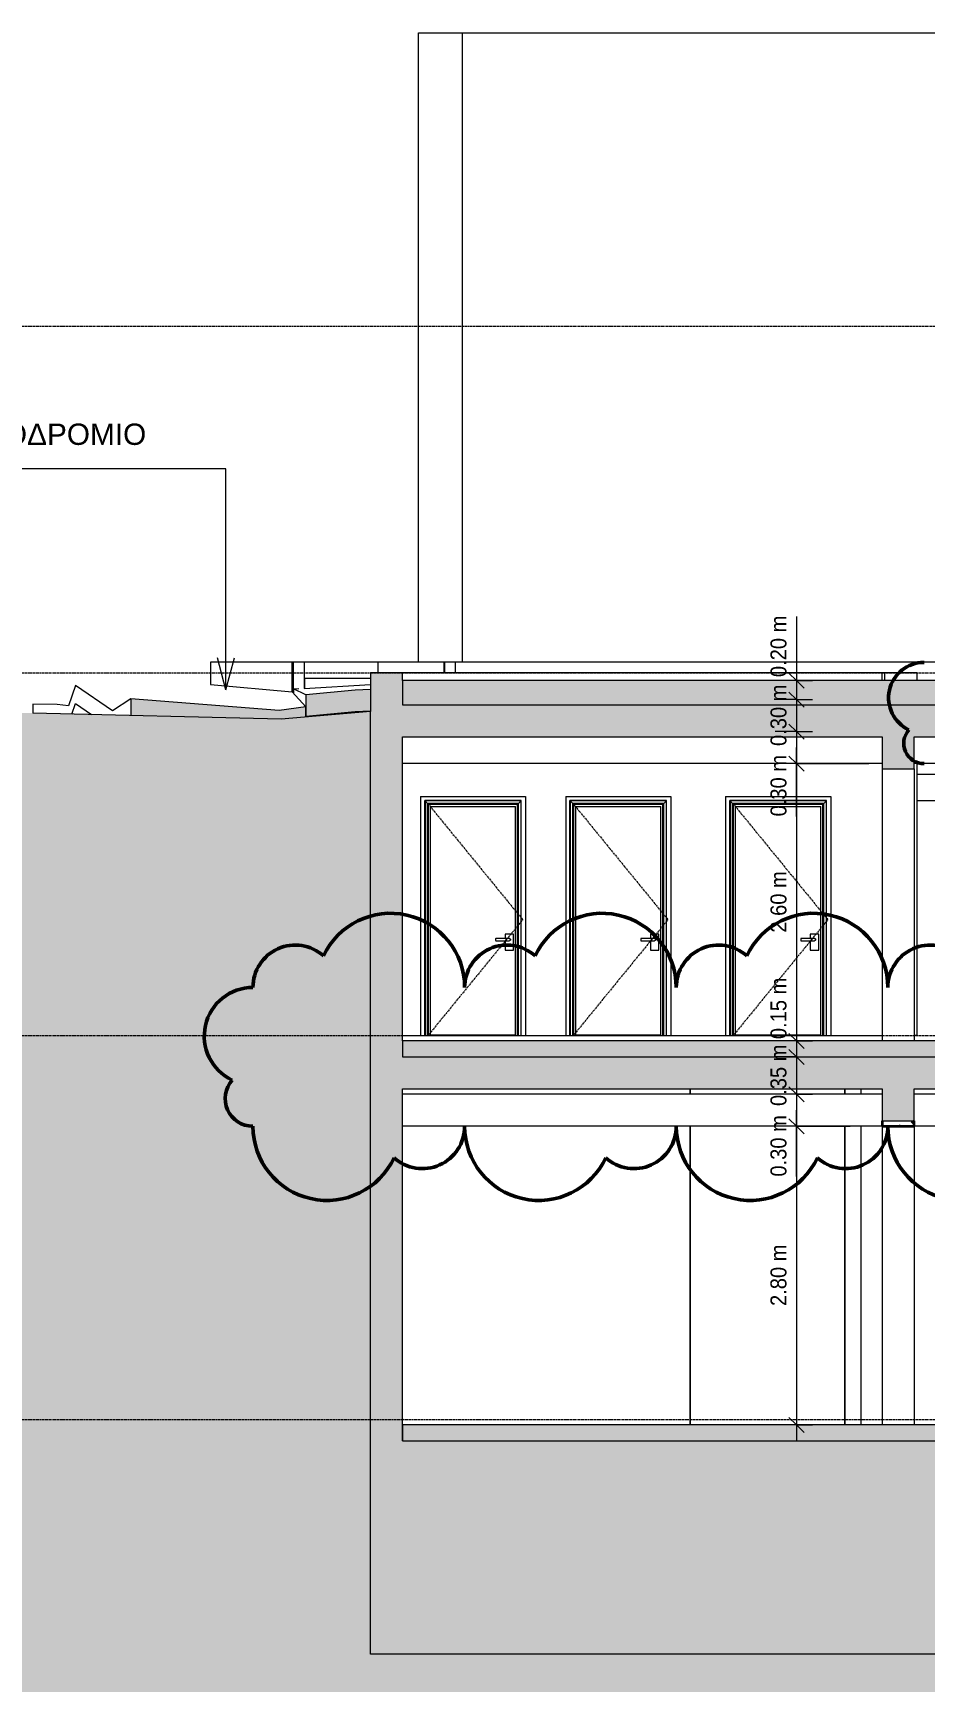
# Model space of a CAD drawing. Header units: millimetres. Extents: x 78096 to 288885, y -20632 to 149556.
# Drawn here: x 197269 to 205628, y 80549 to 96000 of the extents above; entities that cross this region are included whole.
import ezdxf

# ---------------------------------------------------------------- set-up
doc = ezdxf.new("R2010")
doc.units = ezdxf.units.MM
doc.linetypes.add('Centre', pattern=[31.75, 6.35, -4.7625, 15.875, -4.7625])
for name, color, linetype, lineweight in [('A-ANNO-DIMS', 211, 'Continuous', 9), ('A-ANNO-DIMS-100', 211, 'Continuous', 9), ('A-DETL', 90, 'Continuous', 9), ('A-DETL-GENF', 92, 'Continuous', 9), ('A-DOOR', 31, 'Continuous', 9), ('A-DOOR-FRAM', 31, 'Continuous', 9), ('A-FLOR', 192, 'Continuous', 9), ('A-FLOR-FNSH', 192, 'Continuous', 35), ('A-FLOR-LEVL', 51, 'Continuous', 9), ('A-FLOR-PATT', 8, 'Continuous', 35), ('A-GENM', 13, 'Continuous', 9), ('A-WALL', 113, 'Continuous', 9), ('G-ANNO-REVC', 71, 'Continuous', 50), ('G-ANNO-TEXT', 231, 'Continuous', 9), ('I-WALL', 2, 'Continuous', 9), ('S-BEAM', 12, 'Continuous', 9), ('S-COLS', 52, 'Continuous', 9)]:
    doc.layers.add(name, color=color, linetype=linetype, lineweight=lineweight)
doc.styles.add('Arial_2', font='arial.ttf', dxfattribs={"height": 200})
doc.styles.add('Arial_3', font='arial.ttf', dxfattribs={"width": 0.9, "height": 150})
doc.dimstyles.new('1_5MM', dxfattribs={"dimscale": 304.8, "dimtxt": 153.03891, "dimasz": 0.463911, "dimexe": 0.492126, "dimexo": 0.984252, "dimgap": 0.164042, "dimtad": 1, "dimlfac": 0.001, "dimrnd": 0.05, "dimzin": 0, "dimdsep": 46, "dimtxsty": 'Arial_3', "dimblk1": 'OBLIQUE', "dimblk2": 'OBLIQUE', "dimsah": 1, "dimcen": 0.09, "dimdle": 0.492126, "dimazin": 0, "dimtfac": 1, "dimtdec": 4, "dimtix": 1, "dimtmove": 1, "dimatfit": 3, "dimfxl": 1, "dimtvp": 1, "dimtolj": 1, "dimtzin": 0, "dimlwd": 18, "dimlwe": 18, "dimarcsym": 2})
doc.dimstyles.new('1_5MM_1', dxfattribs={"dimscale": 304.8, "dimtxt": 153.03891, "dimasz": 0.463911, "dimexe": 0.492126, "dimexo": 0.984252, "dimgap": 0.164042, "dimtad": 1, "dimlfac": 0.001, "dimrnd": 0.05, "dimzin": 0, "dimdsep": 46, "dimtxsty": 'Arial_3', "dimblk1": 'OBLIQUE', "dimblk2": 'OBLIQUE', "dimsah": 1, "dimcen": 0.09, "dimdle": 0.492126, "dimazin": 0, "dimtfac": 1, "dimtdec": 4, "dimtix": 1, "dimtmove": 0, "dimatfit": 3, "dimfxl": 1, "dimtvp": 1, "dimtolj": 1, "dimtzin": 0, "dimlwd": 18, "dimlwe": 18, "dimarcsym": 2})
pattern_1 = [(0, (230762.544, 117385), (203.2, 50.8), [16.764, -135.636, 16.764, -135.636, -812.8]), (0, (230762.544, 117385), (203.2, 50.8), [-304.8, 16.764, -288.036, 16.764, -135.636, -355.6]), (0, (230762.544, 117385), (203.2, 50.8), [-762, 16.764, -84.836, 16.764, -237.236]), (120, (230838.744, 117410.4), (-145.59409, 150.57636), [16.764, -135.636, 16.764, -135.636, -812.8]), (120, (230838.744, 117410.4), (-145.59409, 150.57636), [-304.8, 16.764, -288.036, 16.764, -135.636, -355.6]), (120, (230838.744, 117410.4), (-145.59409, 150.57636), [-762, 16.764, -84.836, 16.764, -237.236]), (240, (230864.144, 117512), (-57.60591, -201.37636), [16.764, -135.636, 16.764, -135.636, -812.8]), (240, (230864.144, 117512), (-57.60591, -201.37636), [-304.8, 16.764, -288.036, 16.764, -135.636, -355.6]), (240, (230864.144, 117512), (-57.60591, -201.37636), [-762, 16.764, -84.836, 16.764, -237.236])]
pattern_2 = [(50, (5066.1, 117385), (728.7365, -63.756), [76.2, -838.2]), (355, (5066.1, 117385), (-140.972, 764.228), [60.96, -670.56]), (100.451, (5126.8, 117379.7), (587.77, 700.467), [64.76, -712.36]), (46.184, (5066.1, 117588.2), (1084.316, -168.171), [114.3, -1257.3]), (96.636, (5156.4, 117574.2), (949.61, 989.71), [97.14, -1068.54]), (351.184, (5066.1, 117588.2), (949.62, 989.7), [91.44, -1005.84]), (21, (5167.7, 117537.4), (606.458, -409.0606), [76.2, -838.2]), (326, (5167.7, 117537.4), (247.208, 736.753), [60.96, -670.56]), (71.451, (5218.2, 117503.3), (853.668, 327.685), [64.76, -712.36]), (37.5, (5066.1, 117385), (12.3547, 338.2201), [33.528, -628.904, 33.528, -647.192, -673.1]), (37.5, (5066.1, 117385), (12.3547, 338.2201), [-1343.152, 33.528, -639.572]), (7.5, (5066.1, 117385), (267.279, 400.722), [33.528, -354.584, 33.528, -613.664, -256.54]), (7.5, (5066.1, 117385), (267.279, 400.722), [-1035.304, 33.528, -223.012]), (327.5, (4839.52, 117385), (542.3633, -22.9153), [33.528, -220.472, 33.528, -758.952, -1051.56]), (327.5, (4839.52, 117385), (542.3633, -22.9153), [-1046.48, 33.528, -1018.032]), (317.5, (4737.9, 117385), (592.517, 101.707), [33.528, -296.672, 33.528, -492.76, -746.76]), (317.5, (4737.9, 117385), (592.517, 101.707), [-856.488, 33.528, -713.232])]

# ---------------------------------------------------------------- blocks, each defined once
blk = doc.blocks.new('M_Concrete-Rectangular-Column - 50 x 50-4458559-TOMH A-A')
at = {"layer": 'S-COLS'}
for p, q in [((-20662, 86100), (-20662, 86050)), ((-20662, 85750), (-20662, 82950))]:
    blk.add_line(p, q, dxfattribs=at)
blk = doc.blocks.new('Generic Models 4 - Generic Models 4-4427828-TOMH A-A')
at = {"layer": 'A-GENM'}
for p, q in [((-24812, 96000), (-24401, 96000)), ((-24812, 90100), (-24812, 96000)), ((-24401, 96000), (-18896, 96000)), ((-24401, 96000), (-24401, 90100))]:
    blk.add_line(p, q, dxfattribs=at)
blk = doc.blocks.new('Direct Shape - M_Concrete-Rectangular Beam_30X60_8462083-4473935-TOMH A-A')
at = {"layer": 'S-BEAM', "lineweight": 35}
h = blk.add_hatch(dxfattribs=at)
h.set_pattern_fill('FP_7', color=250, style=0, pattern_type=2)
h.set_pattern_definition(pattern_2)
h.paths.add_polyline_path([(-20462, 85750), (-20162, 85750), (-20162, 85800), (-20462, 85800), (-20462, 85750)])
for p, q in [((-20462, 85800), (-20462, 85750)), ((-20162, 85750), (-20162, 85800)), ((-20462, 85750), (-20162, 85750))]:
    blk.add_line(p, q, dxfattribs=at)
blk = doc.blocks.new('Direct Shape - M_Concrete-Rectangular Beam_30X60_8462189-4473953-TOMH A-A')
at = {"layer": 'S-BEAM'}
for p, q in [((-13862, 86050), (-20162, 86050)), ((-13862, 85750), (-20162, 85750))]:
    blk.add_line(p, q, dxfattribs=at)
blk = doc.blocks.new('Direct Shape - M_Concrete-Rectangular Beam_30X60_8462190-4473954-TOMH A-A')
at = {"layer": 'S-BEAM'}
for p, q in [((-20462, 86050), (-24962, 86050)), ((-20462, 85750), (-24962, 85750))]:
    blk.add_line(p, q, dxfattribs=at)
blk = doc.blocks.new('Direct Shape - Basic Wall_300 mm_8357959-4474091-TOMH A-A')
at = {"layer": 'A-WALL', "lineweight": 18}
blk.add_line((-25262, 89645), (-25262, 89640), dxfattribs=at)
blk = doc.blocks.new('Direct Shape - Basic Wall_300 mm_8358037-4474092-TOMH A-A')
at = {"layer": 'A-WALL', "lineweight": 18}
for p, q in [((-20462, 89100), (-20462, 86550)), ((-20162, 89100), (-20162, 86550)), ((-20462, 85750), (-20462, 82950)), ((-20162, 85750), (-20162, 82950))]:
    blk.add_line(p, q, dxfattribs=at)
blk = doc.blocks.new('Direct Shape - Basic Wall_500 mm_8363018-4474162-TOMH A-A')
at = {"layer": 'A-WALL', "lineweight": 18}
for p, q in [((-20662, 86100), (-20662, 86050)), ((-20662, 85750), (-20662, 82950))]:
    blk.add_line(p, q, dxfattribs=at)
blk = doc.blocks.new('Direct Shape - Basic Wall_300 mm_8432463-4474183-TOMH A-A')
at = {"layer": 'A-WALL', "lineweight": 18}
for p, q in [((-22262.17278, 86100), (-22262.17278, 86050)), ((-22262.17278, 85750), (-22262.17278, 82950))]:
    blk.add_line(p, q, dxfattribs=at)
blk = doc.blocks.new('Direct Shape - Basic Wall_300 mm_8432456-4474184-TOMH A-A')
at = {"layer": 'A-WALL', "lineweight": 18}
for p, q in [((-22262, 86050), (-22262, 86100)), ((-20812, 86100), (-20812, 86050)), ((-22262, 82950), (-22262, 85750)), ((-20812, 85750), (-20812, 82950))]:
    blk.add_line(p, q, dxfattribs=at)
blk = doc.blocks.new('Direct Shape - Basic Wall_300 mm_8441147-4474201-TOMH A-A')
at = {"layer": 'A-WALL', "lineweight": 25}
h = blk.add_hatch(dxfattribs=at)
h.set_pattern_fill('FP_7', color=10, style=0, pattern_type=2)
h.set_pattern_definition(pattern_2)
h.paths.add_polyline_path([(-25262, 89640), (-25262, 89640), (-25262, 89700)])
at = {"layer": 'A-WALL', "lineweight": 18}
blk.add_line((-24962, 82950), (-24962, 86100), dxfattribs=at)
blk = doc.blocks.new('Direct Shape - Basic Wall_300 mm_8441738-4474203-TOMH A-A')
at = {"layer": 'A-WALL', "lineweight": 18}
for p, q in [((-19812, 89150), (-19812, 89050)), ((-19812, 88800), (-19812, 86550)), ((-20812, 86050), (-20812, 86100)), ((-19812, 86100), (-19812, 86050)), ((-20812, 82950), (-20812, 85750)), ((-19812, 85750), (-19812, 82950))]:
    blk.add_line(p, q, dxfattribs=at)
blk = doc.blocks.new('Direct Shape - M_Concrete-Rectangular Beam_30X60_8431679-4475348-TOMH A-A')
at = {"layer": 'S-BEAM'}
blk.add_line((-13862, 89150), (-20162, 89150), dxfattribs=at)
blk = doc.blocks.new('Direct Shape - M_Concrete-Rectangular Beam_30X60_8431737-4475350-TOMH A-A')
at = {"layer": 'S-BEAM'}
blk.add_line((-20462, 89150), (-24962, 89150), dxfattribs=at)
blk = doc.blocks.new('ZZ-D - Internal Door - 900 x 2200_TYPE STORAGE-4858403-TOMH A-A')
at = {"layer": 'A-DOOR'}
for p, q in [((-21930, 88843), (-21930, 86600)), ((-21930, 88843), (-20944, 88843)), ((-20944, 88843), (-20944, 86600)), ((-21890, 86600), (-21890, 88803)), ((-21864, 88777), (-21890, 88803)), ((-20984, 88803), (-21890, 88803)), ((-21864, 86600), (-21864, 88777)), ((-21010, 88777), (-21864, 88777)), ((-21860, 86600), (-21860, 88773)), ((-21014, 88773), (-21860, 88773)), ((-21014, 86600), (-21014, 88773)), ((-20984, 88803), (-21010, 88777)), ((-21010, 86600), (-21010, 88777)), ((-20984, 86600), (-20984, 88803)), ((-21130, 87510), (-21224, 87510)), ((-21224, 87490), (-21130, 87490)), ((-21056, 87550), (-21136, 87550)), ((-21136, 87550), (-21136, 87510)), ((-21136, 87490), (-21136, 87400)), ((-21096, 87510), (-21130, 87510)), ((-21130, 87490), (-21096, 87490)), ((-21056, 87400), (-21056, 87550)), ((-21136, 87400), (-21056, 87400)), ((-21836, 86608), (-21038, 86608))]:
    blk.add_line(p, q, dxfattribs=at)
at = {"layer": 'A-DOOR', "linetype": 'Centre'}
for p, q in [((-21853, 88766), (-20971, 87687)), ((-20971, 87687), (-21853, 86608))]:
    blk.add_line(p, q, dxfattribs=at)
at = {"layer": 'A-DOOR'}
for start_param, end_param in [(0, 1.570796), (1.570796, 3.141593)]:
    blk.add_ellipse((-21224, 87500), major_axis=(0, 10), ratio=0.104556, start_param=start_param, end_param=end_param, dxfattribs=at)
for points in [[(-21860, 88773), (-21860, 88773), (-21861, 88774), (-21863, 88776), (-21864, 88777)], [(-21010, 88777), (-21011, 88776), (-21013, 88774), (-21014, 88773), (-21014, 88773)], [(-21130, 87510), (-21130, 87510), (-21130, 87510), (-21129, 87509), (-21129, 87507), (-21129, 87505), (-21129, 87503), (-21129, 87501), (-21129, 87500)]]:
    blk.add_open_spline(points, degree=3, dxfattribs=at)
for points, knots in [([(-21129, 87500), (-21129, 87498), (-21129, 87495), (-21129, 87492), (-21130, 87490), (-21130, 87490), (-21130, 87490)], [0, 0, 0, 0, 0.1666667, 0.3333333, 0.4166667, 0.5, 0.5, 0.5, 0.5]), ([(-21096, 87510), (-21096, 87510), (-21095, 87510), (-21095, 87510), (-21094, 87510), (-21093, 87510), (-21093, 87509), (-21092, 87509), (-21091, 87509), (-21090, 87508), (-21090, 87508), (-21089, 87507), (-21088, 87506), (-21087, 87505), (-21086, 87503), (-21086, 87501), (-21086, 87500)], [0.5, 0.5, 0.5, 0.5, 0.5208333, 0.5416667, 0.5625, 0.5833333, 0.6041667, 0.625, 0.6666667, 0.6875, 0.7083333, 0.75, 0.7916667, 0.8333333, 0.9166667, 1, 1, 1, 1]), ([(-21086, 87500), (-21086, 87499), (-21086, 87497), (-21087, 87495), (-21088, 87494), (-21089, 87493), (-21090, 87492), (-21091, 87491), (-21092, 87491), (-21092, 87491), (-21093, 87491), (-21094, 87490), (-21095, 87490), (-21096, 87490), (-21096, 87490)], [0, 0, 0, 0, 0.0833333, 0.1666667, 0.2083333, 0.25, 0.2916667, 0.3333333, 0.3541667, 0.375, 0.3958333, 0.4166667, 0.4583333, 0.5, 0.5, 0.5, 0.5])]:
    blk.add_open_spline(points, degree=3, knots=knots, dxfattribs=at)
at = {"layer": 'A-DOOR-FRAM'}
for p, q in [((-21887, 88800), (-21887, 86600)), ((-20987, 88800), (-21887, 88800)), ((-21855, 86600), (-21855, 88768)), ((-21019, 88768), (-21855, 88768)), ((-21836, 86600), (-21836, 88749)), ((-21836, 88749), (-21038, 88749)), ((-21038, 86600), (-21038, 88749)), ((-21019, 86600), (-21019, 88768))]:
    blk.add_line(p, q, dxfattribs=at)
blk = doc.blocks.new('Family - ___-4987892-TOMH A-A')
at = {"layer": 'G-ANNO-REVC'}
for centre, radius, start, end in [((-20069, 89767), 332, 90, 244.7912), ((-20069, 89340), 190, 138.1897, 270)]:
    blk.add_arc(centre, radius, start, end, dxfattribs=at)
blk = doc.blocks.new('DIMBLOCK2-TOMH A-A')
at = {"layer": 'A-ANNO-DIMS-100', "lineweight": 18}
for p, q in [((204432, 90530), (204432, 89911)), ((204432, 89928), (204232, 89928)), ((204432, 89928), (204361, 89999)), ((204432, 90078), (204432, 89750)), ((204432, 89928), (204502, 89857)), ((204432, 89928), (204582, 89928)), ((204432, 89750), (204361, 89821)), ((204432, 89911), (204432, 89839)), ((204432, 89750), (204232, 89750)), ((204432, 89750), (204502, 89679)), ((204432, 89750), (204582, 89750))]:
    blk.add_line(p, q, dxfattribs=at)
at = {"layer": 'A-ANNO-DIMS-100', "color": 0, "lineweight": 18, "insert": (204187, 89961), "char_height": 150, "width": 683.73, "attachment_point": 1, "rotation": 90, "line_spacing_factor": 0.941778, "style": 'Arial_3'}
blk.add_mtext('0.20 m', dxfattribs=at)
blk = doc.blocks.new('_Oblique')
at = {"color": 0, "linetype": 'ByBlock', "lineweight": -2}
blk.add_line((-0.5, -0.5), (0.5, 0.5), dxfattribs=at)
blk = doc.blocks.new('DIMBLOCK3-TOMH A-A')
at = {"layer": 'A-ANNO-DIMS-100', "lineweight": 18}
for p, q in [((204432, 89750), (204361, 89821)), ((204432, 89750), (204232, 89750)), ((204432, 89750), (204432, 89450)), ((204432, 89750), (204502, 89679)), ((204432, 89750), (204582, 89750)), ((204432, 89450), (204361, 89521)), ((204432, 89450), (204232, 89450)), ((204432, 89450), (204502, 89379)), ((204432, 89450), (204582, 89450))]:
    blk.add_line(p, q, dxfattribs=at)
at = {"layer": 'A-ANNO-DIMS-100', "color": 0, "lineweight": 18, "insert": (204187, 89315), "char_height": 150, "width": 683.73, "attachment_point": 1, "rotation": 90, "line_spacing_factor": 0.941778, "style": 'Arial_3'}
blk.add_mtext('0.30 m', dxfattribs=at)
blk = doc.blocks.new('DIMBLOCK4-TOMH A-A')
at = {"layer": 'A-ANNO-DIMS-100', "lineweight": 18}
for p, q in [((204432, 89450), (204361, 89521)), ((204432, 89450), (204232, 89450)), ((204432, 89450), (204432, 89150)), ((204432, 89450), (204502, 89379)), ((204432, 89450), (204582, 89450)), ((204432, 89150), (204361, 89221)), ((204432, 89275), (204432, 89300)), ((204432, 88655), (204432, 89275)), ((204432, 89150), (204282, 89150)), ((204432, 89150), (204502, 89079)), ((204432, 89150), (205109, 89150))]:
    blk.add_line(p, q, dxfattribs=at)
at = {"layer": 'A-ANNO-DIMS-100', "color": 0, "lineweight": 18, "insert": (204187, 88655), "char_height": 150, "width": 683.73, "attachment_point": 1, "rotation": 90, "line_spacing_factor": 0.941778, "style": 'Arial_3'}
blk.add_mtext('0.30 m', dxfattribs=at)
blk = doc.blocks.new('DIMBLOCK5-TOMH A-A')
at = {"layer": 'A-ANNO-DIMS-100', "lineweight": 18}
for p, q in [((204432, 89150), (204361, 89221)), ((204432, 89150), (204282, 89150)), ((204432, 89150), (204432, 86550)), ((204432, 89150), (204502, 89079)), ((204432, 89150), (205109, 89150)), ((204432, 86550), (204232, 86550)), ((204432, 86550), (204361, 86621)), ((204432, 86550), (204502, 86479)), ((204432, 86550), (204582, 86550))]:
    blk.add_line(p, q, dxfattribs=at)
at = {"layer": 'A-ANNO-DIMS-100', "color": 0, "lineweight": 18, "insert": (204187, 87565), "char_height": 150, "width": 683.73, "attachment_point": 1, "rotation": 90, "line_spacing_factor": 0.941778, "style": 'Arial_3'}
blk.add_mtext('2.60 m', dxfattribs=at)
blk = doc.blocks.new('DIMBLOCK6-TOMH A-A')
at = {"layer": 'A-ANNO-DIMS-100', "lineweight": 18}
for p, q in [((204432, 87137), (204432, 86517)), ((204432, 86550), (204232, 86550)), ((204432, 86550), (204361, 86621)), ((204432, 86550), (204432, 86400)), ((204432, 86550), (204502, 86479)), ((204432, 86550), (204582, 86550)), ((204432, 86400), (204232, 86400)), ((204432, 86400), (204361, 86471)), ((204432, 86517), (204432, 86475)), ((204432, 86400), (204502, 86329)), ((204432, 86400), (204582, 86400))]:
    blk.add_line(p, q, dxfattribs=at)
at = {"layer": 'A-ANNO-DIMS-100', "color": 0, "lineweight": 18, "insert": (204187, 86567), "char_height": 150, "width": 683.73, "attachment_point": 1, "rotation": 90, "line_spacing_factor": 0.941778, "style": 'Arial_3'}
blk.add_mtext('0.15 m', dxfattribs=at)
blk = doc.blocks.new('DIMBLOCK7-TOMH A-A')
at = {"layer": 'A-ANNO-DIMS-100', "lineweight": 18}
for p, q in [((204432, 86400), (204232, 86400)), ((204432, 86400), (204361, 86471)), ((204432, 86400), (204432, 86050)), ((204432, 86400), (204502, 86329)), ((204432, 86400), (204582, 86400)), ((204432, 86050), (204361, 86121)), ((204432, 86050), (204232, 86050)), ((204432, 86050), (204502, 85979)), ((204432, 86050), (204582, 86050))]:
    blk.add_line(p, q, dxfattribs=at)
at = {"layer": 'A-ANNO-DIMS-100', "color": 0, "lineweight": 18, "insert": (204187, 85940), "char_height": 150, "width": 683.73, "attachment_point": 1, "rotation": 90, "line_spacing_factor": 0.941778, "style": 'Arial_3'}
blk.add_mtext('0.35 m', dxfattribs=at)
blk = doc.blocks.new('DIMBLOCK8-TOMH A-A')
at = {"layer": 'A-ANNO-DIMS-100', "lineweight": 18}
for p, q in [((204432, 86050), (204361, 86121)), ((204432, 86050), (204232, 86050)), ((204432, 86050), (204432, 85600)), ((204432, 86050), (204502, 85979)), ((204432, 86050), (204582, 86050)), ((204432, 85750), (204361, 85821)), ((204432, 85898), (204432, 85900)), ((204432, 85278), (204432, 85898)), ((204432, 85750), (204282, 85750)), ((204432, 85750), (204502, 85679)), ((204432, 85750), (204934, 85750))]:
    blk.add_line(p, q, dxfattribs=at)
at = {"layer": 'A-ANNO-DIMS-100', "color": 0, "lineweight": 18, "insert": (204187, 85278), "char_height": 150, "width": 683.73, "attachment_point": 1, "rotation": 90, "line_spacing_factor": 0.941778, "style": 'Arial_3'}
blk.add_mtext('0.30 m', dxfattribs=at)
blk = doc.blocks.new('DIMBLOCK9-TOMH A-A')
at = {"layer": 'A-ANNO-DIMS-100', "lineweight": 18}
for p, q in [((204432, 85750), (204361, 85821)), ((204432, 85900), (204432, 82800)), ((204432, 85750), (204232, 85750)), ((204432, 85750), (204502, 85679)), ((204432, 85750), (204582, 85750)), ((204432, 82950), (204361, 83021)), ((204432, 82950), (204232, 82950)), ((204432, 82950), (204502, 82879)), ((204432, 82950), (204582, 82950))]:
    blk.add_line(p, q, dxfattribs=at)
at = {"layer": 'A-ANNO-DIMS-100', "color": 0, "lineweight": 18, "insert": (204187, 84065), "char_height": 150, "width": 683.73, "attachment_point": 1, "rotation": 90, "line_spacing_factor": 0.941778, "style": 'Arial_3'}
blk.add_mtext('2.80 m', dxfattribs=at)
blk = doc.blocks.new('Family - ___-4989712-TOMH A-A')
at = {"layer": 'G-ANNO-REVC'}
for centre, radius, start, end in [((-25073, 87052), 695, 0, 154.7912), ((-23088, 87052), 695, 0, 154.7912), ((-21103, 87052), 695, 0, 154.7912), ((-25967, 87052), 397, 48.1897, 180), ((-23981, 87052), 397, 48.1897, 180), ((-21996, 87052), 397, 48.1897, 180), ((-20011, 87052), 397, 48.1897, 180), ((-26364, 86596), 456, 90, 244.7912), ((-26364, 86010), 260, 138.1897, 270), ((-25669, 85750), 695, 180, 334.7912), ((-24775, 85750), 397, 228.1897, 0), ((-23683, 85750), 695, 180, 334.7912), ((-22790, 85750), 397, 228.1897, 0), ((-21698, 85750), 695, 180, 334.7912), ((-20805, 85750), 397, 228.1897, 0), ((-19713, 85750), 695, 180, 334.7912)]:
    blk.add_arc(centre, radius, start, end, dxfattribs=at)

msp = doc.modelspace()

# ---------------------------------------------------------------- hatches: boundary and pattern name
at = {"layer": 'A-DETL-GENF'}
h = msp.add_hatch(dxfattribs=at)
h.set_pattern_fill('FP_7', color=50, style=0, pattern_type=2)
h.set_pattern_definition([(50, (230762.54, 117385), (728.7365, -63.756), [76.2, -838.2]), (355, (230762.54, 117385), (-140.972, 764.228), [60.96, -670.56]), (100.451, (230823.3, 117379.7), (587.77, 700.467), [64.76, -712.36]), (46.184, (230762.5, 117588.2), (1084.316, -168.171), [114.3, -1257.3]), (96.636, (230852.9, 117574.2), (949.61, 989.71), [97.14, -1068.54]), (351.184, (230762.5, 117588.2), (949.62, 989.7), [91.44, -1005.84]), (21, (230864.14, 117537.4), (606.458, -409.0606), [76.2, -838.2]), (326, (230864.14, 117537.4), (247.208, 736.753), [60.96, -670.56]), (71.451, (230914.7, 117503.3), (853.668, 327.685), [64.76, -712.36]), (37.5, (230762.54, 117385), (12.3547, 338.2201), [33.528, -628.904, 33.528, -647.192, -673.1]), (37.5, (230762.54, 117385), (12.3547, 338.2201), [-1343.152, 33.528, -639.572]), (7.5, (230762.54, 117385), (267.2789, 400.7221), [33.528, -354.584, 33.528, -613.664, -256.54]), (7.5, (230762.54, 117385), (267.2789, 400.7221), [-1035.304, 33.528, -223.012]), (327.5, (230535.98, 117385), (542.3633, -22.9153), [33.528, -220.472, 33.528, -758.952, -1051.56]), (327.5, (230535.98, 117385), (542.3633, -22.9153), [-1046.48, 33.528, -1018.032]), (317.5, (230434.38, 117385), (592.517, 101.707), [33.528, -296.672, 33.528, -492.76, -746.76]), (317.5, (230434.38, 117385), (592.517, 101.707), [-856.488, 33.528, -713.232])])
h.paths.add_polyline_path([(268634.367, 80800), (268634.367, 90050), (268484.38, 90050), (268484.38, 89750), (268334.38, 89750), (268334.38, 89050), (268177.262, 89050), (268177.262, 90050), (267880.466, 90050), (267880.466, 88800), (268334.38, 88800), (268334.38, 82800), (230084.458, 82800), (230084.298, 82750), (229684.458, 82750), (229684.27, 82800), (200734.282, 82800), (200734.282, 86100), (205234.386, 86100), (205234.386, 85800), (205534.386, 85800), (205534.386, 86100), (211834.364, 86100), (211834.364, 85800), (212134.411, 85800), (212134.411, 86100), (217784.412, 86100), (217784.412, 86400), (200734.399, 86400), (200734.399, 89400), (205234.386, 89400), (205234.386, 89100), (205534.386, 89100), (205534.386, 89400), (205834.394, 89400), (205834.394, 89700), (200734.399, 89700), (200734.399, 90000), (200434.386, 90000), (200434.399, 80800), (263050.796, 80800)])
h.paths.add_polyline_path([(262134.367, 88800), (267331.843, 88800), (267331.843, 90050), (267039.117, 90050), (267039.117, 89050), (262434.363, 89050), (262434.363, 89700), (247108.423, 89700), (247108.423, 90050), (246998.423, 90050), (246998.423, 89700), (230084.458, 89700), (230084.458, 89400), (241434.374, 89400), (241434.374, 89100), (241734.374, 89100), (241734.374, 89400), (244934.349, 89400), (244934.349, 89100), (245234.362, 89100), (245234.362, 89400), (253584.342, 89400), (253584.342, 89100), (253884.342, 89100), (253884.342, 89400), (262134.367, 89400), (262134.367, 88850.705)])
h.paths.add_polyline_path([(211834.364, 89100), (212134.411, 89100), (212134.411, 89400), (217784.412, 89400), (217784.412, 89700), (207034.394, 89700), (207034.394, 89400), (211834.364, 89400), (211834.364, 89164.74)])
h.paths.add_polyline_path([(228336.374, 89400), (229484.553, 89400), (229484.553, 89700), (227584.412, 89700), (227584.412, 89400), (227932.718, 89400)])
h = msp.add_hatch(dxfattribs=at)
h.set_pattern_fill('FP_3', color=55, style=0, pattern_type=2)
h.set_pattern_definition(pattern_1)
h.paths.add_polyline_path([(200734.399, 89700), (205834.394, 89700), (205834.394, 89928.125), (200734.399, 89928.125), (200734.399, 89792.809)])
h.paths.add_polyline_path([(214612.068, 89700), (217784.424, 89700), (217784.424, 89933.458), (207034.394, 89933.458), (207034.394, 89700), (213804.756, 89700)])
h = msp.add_hatch(dxfattribs=at)
h.set_pattern_fill('FP_5', color=50, style=0, pattern_type=2)
h.set_pattern_definition([(0, (230762.54, 117385), (635, 635), [635, -635]), (0, (230762.54, 117623.1), (635, 635), [635, -635]), (0, (230762.54, 117861.25), (635, 635), [635, -635]), (90, (230841.9, 117940.6), (-635, 635), [635, -635]), (90, (231080.04, 117940.6), (-635, 635), [635, -635]), (90, (231318.2, 117940.6), (-635, 635), [635, -635])])
h.paths.add_polyline_path([(185548.831, 70950.735), (288884.785, 70950.735), (288884.785, 87727.838), (270873.677, 88373.033), (270873.677, 89200.043), (268634.367, 89635.002), (268634.367, 80800), (200434.399, 80800), (200434.399, 89640), (199597.595, 89566.789), (197269.142, 89623), (185548.831, 89623), (185548.831, 80999.841)])
h = msp.add_hatch(dxfattribs=at)
h.set_pattern_fill('FP_3', color=55, style=0, pattern_type=2)
h.set_pattern_definition(pattern_1)
h.paths.add_polyline_path([(205327.979, 86400), (217784.424, 86400), (217784.424, 86550), (200734.399, 86550), (200734.399, 86400), (204924.323, 86400)])
h = msp.add_hatch(dxfattribs=at)
h.set_pattern_fill('FP_3', color=55, style=0, pattern_type=2)
h.set_pattern_definition(pattern_1)
h.paths.add_polyline_path([(200734.38, 82800), (217784.424, 82800), (217784.424, 82950), (200734.38, 82950), (200734.38, 82884.048)])
at = {"layer": 'A-FLOR-PATT', "lineweight": 9}
h = msp.add_hatch(dxfattribs=at)
h.set_pattern_fill('FP_3', color=256, style=0, pattern_type=2)
h.set_pattern_definition(pattern_1)
h.paths.add_polyline_path([(199827.995, 89595.144), (200291.095, 89637.243), (200434.386, 89645.196), (200434.386, 89845.196), (200291.095, 89837.243), (199827.995, 89795.144), (199827.995, 89640)])
h.paths.add_polyline_path([(207009.394, 89733.521), (207034.394, 89733.622), (207034.394, 89933.458), (211196.401, 89933.458), (211196.401, 89950), (209999.244, 89946.031), (207009.394, 89933.521), (207009.394, 89792.809)])
h = msp.add_hatch(dxfattribs=at)
h.set_pattern_fill('FP_1', color=256, style=0, pattern_type=2)
h.set_pattern_definition([(50, (230762.54, 117385), (364.368, -31.8783), [38.1, -419.1]), (355, (230762.54, 117385), (-70.4859, 382.1133), [30.48, -335.28]), (100.451, (230792.9, 117382.34), (293.885, 350.2334), [32.38, -356.18]), (46.184, (230762.54, 117486.6), (542.1585, -84.086), [57.15, -628.65]), (96.636, (230807.7, 117479.6), (474.805, 494.8554), [48.57, -534.27]), (351.184, (230762.54, 117486.6), (474.81, 494.85), [45.72, -502.92]), (21, (230813.34, 117461.2), (303.2285, -204.5305), [38.1, -419.1]), (326, (230813.34, 117461.2), (123.604, 368.376), [30.48, -335.28]), (71.451, (230838.6, 117444.16), (426.8341, 163.8427), [32.38, -356.18]), (37.5, (230762.54, 117385), (6.17665, 169.11015), [16.764, -314.452, 16.764, -323.596, -336.55]), (37.5, (230762.54, 117385), (6.17665, 169.11015), [-671.576, 16.764, -319.786]), (7.5, (230762.54, 117385), (133.6389, 200.3615), [16.764, -177.292, 16.764, -306.832, -128.27]), (7.5, (230762.54, 117385), (133.6389, 200.3615), [-517.652, 16.764, -111.506]), (327.5, (230649.26, 117385), (271.18182, -11.45836), [16.764, -110.236, 16.764, -379.476, -525.78]), (327.5, (230649.26, 117385), (271.18182, -11.45836), [-523.24, 16.764, -509.016]), (317.5, (230598.46, 117385), (296.2585, 50.8528), [16.764, -148.336, 16.764, -246.38, -373.38]), (317.5, (230598.46, 117385), (296.2585, 50.8528), [-428.244, 16.764, -356.616])])
h.paths.add_polyline_path([(272744.429, 88306.019), (272744.429, 88476.019), (271333.227, 88502.644), (271027.063, 88504.834), (271027.063, 88367.539), (272001.17, 88332.644)])
h.paths.add_polyline_path([(199597.595, 89566.789), (199827.995, 89586.947), (199827.995, 89680.942), (199579.909, 89648.249), (198188.821, 89757.512), (198188.821, 89600.798), (199579.909, 89567.216)])

# ---------------------------------------------------------------- linework, layer by layer
at = {"layer": 'A-DETL', "lineweight": 18}
for p, q in [((200734.399, 90000), (200434.386, 90000)), ((200434.386, 90000), (200434.386, 89700)), ((200734.399, 89928.125), (200734.399, 90000)), ((205834.394, 89928.125), (200734.399, 89928.125)), ((200734.399, 89928.125), (200734.399, 89700)), ((199597.595, 89566.789), (197269.142, 89623)), ((200434.399, 89640), (199597.595, 89566.789)), ((200434.386, 89700), (200434.386, 89640)), ((200434.399, 80800), (200434.399, 89640)), ((200734.399, 89700), (205834.394, 89700)), ((200734.399, 86550), (200734.399, 89400)), ((200734.399, 89400), (205234.386, 89400)), ((205234.386, 89400), (205234.386, 89100)), ((205534.386, 89100), (205534.386, 89400)), ((205534.386, 89400), (205834.394, 89400)), ((205234.386, 89100), (205534.386, 89100)), ((217784.424, 86550), (200734.399, 86550)), ((200734.399, 86550), (200734.399, 86400)), ((200734.399, 86400), (217784.424, 86400)), ((200734.282, 82800), (200734.282, 86100)), ((200734.282, 86100), (205234.386, 86100)), ((205234.386, 86100), (205234.386, 85800)), ((205534.386, 85800), (205534.386, 86100)), ((205534.386, 86100), (211834.364, 86100)), ((205234.386, 85800), (205534.386, 85800)), ((200734.38, 82950), (200734.38, 82800)), ((217784.424, 82950), (200734.38, 82950)), ((200734.38, 82800), (217784.424, 82800)), ((200914.399, 80800), (200434.399, 80800)), ((268634.367, 80800), (200914.399, 80800))]:
    msp.add_line(p, q, dxfattribs=at)
at = {"layer": 'A-FLOR', "lineweight": 18}
for p, q in [((199812.991, 89950), (200434.386, 89950)), ((199815.057, 89950), (199815.057, 89855.768)), ((197669.029, 89883), (197603.871, 89691)), ((198015.01, 89644), (197669.029, 89883)), ((198934.822, 89893), (199701.83, 89822)), ((199701.83, 89822), (199827.995, 89680.942)), ((199713.129, 89850), (199763.017, 89852.823)), ((199827.995, 89795.144), (199713.129, 89850)), ((199713.129, 89850), (199713.129, 89809.367)), ((199812.991, 89855.651), (200434.386, 89890.813)), ((197495.582, 89705), (197269.142, 89708)), ((197269.142, 89708), (197269.142, 89623)), ((197603.871, 89691), (197495.582, 89705)), ((197635.485, 89614.156), (197669.029, 89713)), ((197669.029, 89713), (197818.514, 89609.738)), ((198188.821, 89757.512), (198015.01, 89644)), ((205559.386, 89050), (211304.458, 89050)), ((211304.458, 88800), (205559.386, 88800)), ((200734.399, 86600), (205234.374, 86600))]:
    msp.add_line(p, q, dxfattribs=at)
at = {"layer": 'A-FLOR-FNSH', "color": 7, "lineweight": 18}
for p, q in [((200291.095, 89837.243), (199827.995, 89795.144)), ((199827.995, 89795.144), (199827.995, 89595.144)), ((200434.386, 89845.196), (200291.095, 89837.243)), ((199579.909, 89648.249), (198188.821, 89757.512)), ((198188.821, 89757.512), (198188.821, 89600.798)), ((199827.995, 89680.942), (199579.909, 89648.249)), ((199827.995, 89586.947), (199827.995, 89680.942)), ((199827.995, 89595.144), (200291.095, 89637.243)), ((200291.095, 89637.243), (200434.377, 89645.196))]:
    msp.add_line(p, q, dxfattribs=at)
at = {"layer": 'A-FLOR-LEVL', "linetype": 'Centre'}
for p, q in [((192334.611, 93250), (278486.268, 93250)), ((192334.611, 90000), (278486.268, 90000)), ((192334.611, 86600), (278486.268, 86600)), ((192334.611, 83000), (278486.268, 83000))]:
    msp.add_line(p, q, dxfattribs=at)
at = {"layer": 'A-WALL', "lineweight": 18}
for p, q in [((198934.822, 90100), (198934.822, 89893)), ((211309.193, 90100), (198934.822, 90100)), ((199701.83, 89822), (199701.83, 90100)), ((199701.83, 90100), (199701.83, 89822)), ((199713.043, 89809.464), (199713.043, 90100)), ((199812.991, 90100), (199812.991, 89855.617)), ((200504.125, 90100), (200504.125, 90000)), ((201122.72, 90100), (201122.72, 90000)), ((201134, 90000), (201134, 90100)), ((201233.908, 90000), (201233.908, 90100)), ((200740.693, 83000), (200734.399, 83000))]:
    msp.add_line(p, q, dxfattribs=at)
at = {"layer": 'A-WALL', "color": 7, "lineweight": 18}
msp.add_line((200734.399, 82950), (200734.399, 86100), dxfattribs=at)
at = {"layer": 'G-ANNO-TEXT', "color": 50}
for p, q in [((198565.803, 91913.906), (195318.178, 91913.906)), ((199079.69, 91913.906), (198565.803, 91913.906)), ((199079.69, 89843.245), (199079.69, 91913.906)), ((199079.69, 89843.245), (198999.305, 90143.245)), ((199079.69, 89843.245), (199160.075, 90143.245))]:
    msp.add_line(p, q, dxfattribs=at)
at = {"layer": 'I-WALL', "lineweight": 18}
for p, q in [((205559.386, 90000), (200734.399, 90000)), ((205234.399, 89928.125), (205234.399, 90000)), ((205259.386, 89928.125), (205259.386, 90000)), ((205559.386, 90000), (205559.386, 89928.125)), ((205559.386, 89150), (205559.386, 86600)), ((205559.386, 86600), (205534.386, 86600))]:
    msp.add_line(p, q, dxfattribs=at)

# ---------------------------------------------------------------- block references
at = {"layer": 'A-DOOR-FRAM'}
for p in [(222833.949, 0), (224196.455, 0), (225696.455, 0)]:
    msp.add_blockref('ZZ-D - Internal Door - 900 x 2200_TYPE STORAGE-4858403-TOMH A-A', p, dxfattribs=at)
at = {"layer": 'A-GENM'}
msp.add_blockref('Generic Models 4 - Generic Models 4-4427828-TOMH A-A', (225696.455, 0), dxfattribs=at)
at = {"layer": 'A-WALL', "lineweight": 18}
for name in ['Direct Shape - Basic Wall_300 mm_8357959-4474091-TOMH A-A', 'Direct Shape - Basic Wall_300 mm_8441147-4474201-TOMH A-A', 'Direct Shape - Basic Wall_300 mm_8441738-4474203-TOMH A-A', 'Direct Shape - Basic Wall_300 mm_8358037-4474092-TOMH A-A', 'Direct Shape - Basic Wall_300 mm_8432463-4474183-TOMH A-A', 'Direct Shape - Basic Wall_300 mm_8432456-4474184-TOMH A-A', 'Direct Shape - Basic Wall_500 mm_8363018-4474162-TOMH A-A']:
    msp.add_blockref(name, (225696.455, 0), dxfattribs=at)
at = {"layer": 'G-ANNO-REVC'}
for name in ['Family - ___-4987892-TOMH A-A', 'Family - ___-4989712-TOMH A-A']:
    msp.add_blockref(name, (225696.455, 0), dxfattribs=at)
at = {"layer": 'S-BEAM'}
for name in ['Direct Shape - M_Concrete-Rectangular Beam_30X60_8431737-4475350-TOMH A-A', 'Direct Shape - M_Concrete-Rectangular Beam_30X60_8431679-4475348-TOMH A-A', 'Direct Shape - M_Concrete-Rectangular Beam_30X60_8462190-4473954-TOMH A-A', 'Direct Shape - M_Concrete-Rectangular Beam_30X60_8462189-4473953-TOMH A-A', 'Direct Shape - M_Concrete-Rectangular Beam_30X60_8462083-4473935-TOMH A-A']:
    msp.add_blockref(name, (225696.455, 0), dxfattribs=at)
at = {"layer": 'S-COLS'}
msp.add_blockref('M_Concrete-Rectangular-Column - 50 x 50-4458559-TOMH A-A', (225696.455, 0), dxfattribs=at)

# ---------------------------------------------------------------- texts
at = {"layer": 'G-ANNO-TEXT', "color": 7, "insert": (196437.895, 92338.02), "char_height": 200, "width": 2324.89375, "attachment_point": 1, "style": 'Arial_2', "bg_fill": 3, "box_fill_scale": 1.25, "bg_fill_color": 256, "bg_fill_true_color": 13158600, "bg_fill_transparency": 0}
msp.add_mtext('ΠΕΖΟΔΡΟΜΙΟ', dxfattribs=at)

# ---------------------------------------------------------------- dimensions: what is measured, and where the dimension line sits
at = {"layer": 'A-ANNO-DIMS', "lineweight": 18}
for base, p1, p2, override, picture, middle in [((204431.696, 89750), (204531.681, 89928.125), (204531.681, 89750), {"dimpost": '<> m', "dimfxl": 178.125}, 'DIMBLOCK2-TOMH A-A', (204286.962, 90302.453)), ((204431.696, 89150), (204531.681, 89450), (205409.386, 89150), {"dimpost": '<> m', "dimfxl": 927.559307}, 'DIMBLOCK4-TOMH A-A', (204286.962, 88997.363)), ((204431.696, 86400), (204531.681, 86550), (204531.681, 86400), {"dimpost": '<> m', "dimfxl": 150}, 'DIMBLOCK6-TOMH A-A', (204286.962, 86908.778)), ((204431.696, 85750), (204531.681, 86050), (205234.374, 85750), {"dimpost": '<> m', "dimfxl": 764.052805}, 'DIMBLOCK8-TOMH A-A', (204286.962, 85619.755))]:
    dim = msp.add_linear_dim(base=base, p1=p1, p2=p2, angle=90, dimstyle='1_5MM', override=override, dxfattribs=at)
    dim.commit()
    dim.dimension.update_dxf_attribs({"geometry": picture, "text_midpoint": middle, "dimtype": 160, "text_rotation": 90})
for base, p1, p2, override, picture, middle in [((204431.696, 89450), (204531.681, 89750), (204531.681, 89450), {"dimpost": '<> m', "dimfxl": 300}, 'DIMBLOCK3-TOMH A-A', (204305.059, 89600)), ((204431.696, 86550), (205409.386, 89150), (204531.681, 86550), {"dimpost": '<> m', "dimfxl": 2744.151284}, 'DIMBLOCK5-TOMH A-A', (204305.11, 87850)), ((204431.696, 86050), (204531.681, 86400), (204531.681, 86050), {"dimpost": '<> m', "dimfxl": 350}, 'DIMBLOCK7-TOMH A-A', (204305.059, 86225)), ((204431.696, 82950), (204531.681, 85750), (204531.681, 82950), {"dimpost": '<> m', "dimfxl": 2800}, 'DIMBLOCK9-TOMH A-A', (204305.11, 84350))]:
    dim = msp.add_linear_dim(base=base, p1=p1, p2=p2, angle=90, dimstyle='1_5MM_1', override=override, dxfattribs=at)
    dim.commit()
    dim.dimension.update_dxf_attribs({"geometry": picture, "text_midpoint": middle})

doc.saveas('drawing.dxf')
